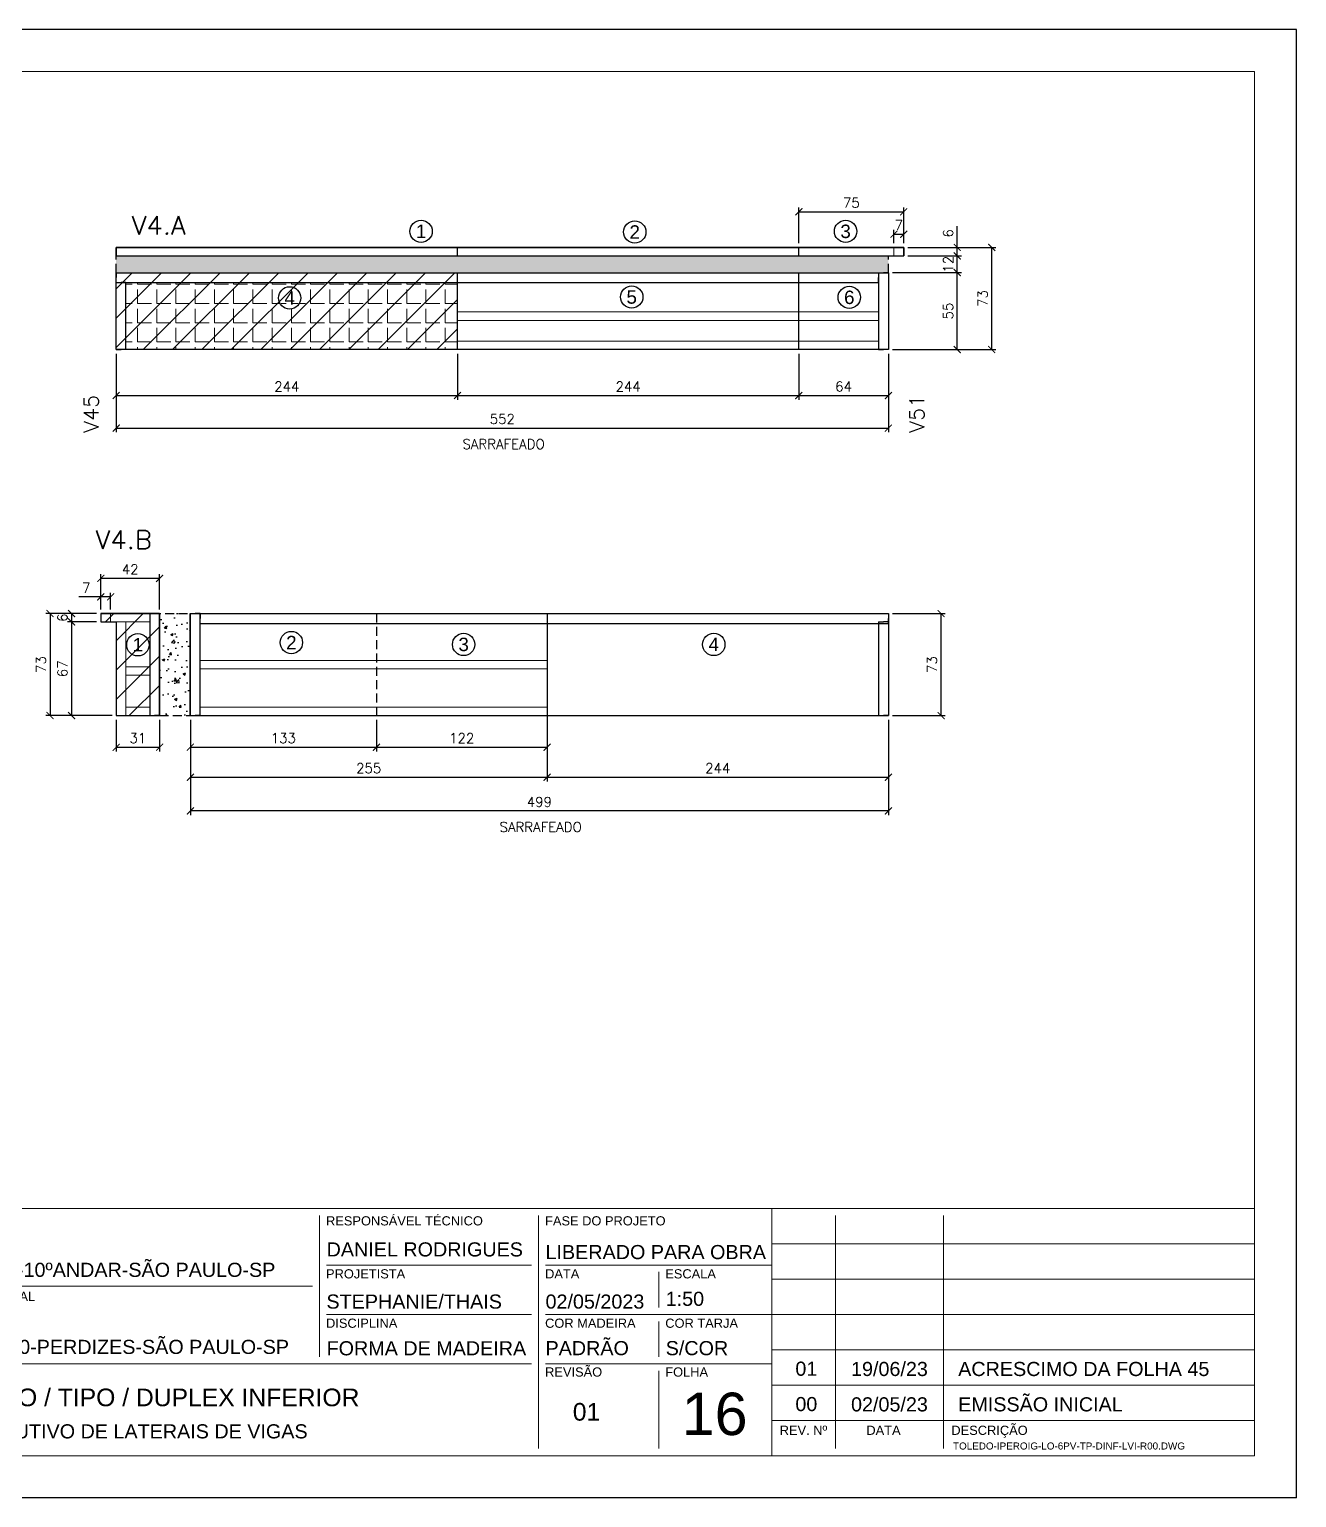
# Model space of a CAD drawing. Extents: x -23436 to 4767, y -4638 to 9755.
# Drawn here: x -20097 to -19191, y 4082 to 5132 of the extents above; entities that cross this region are included whole.
import ezdxf
from ezdxf.enums import TextEntityAlignment as Align

# ---------------------------------------------------------------- set-up
doc = ezdxf.new("R2010")
doc.units = 0
doc.header["$PDMODE"] = 2
doc.header["$PDSIZE"] = 10
doc.linetypes.add('HIDDEN', pattern=[9.525, 6.35, -3.175])
doc.layers.get('0').update_dxf_attribs({"lineweight": 13})
doc.layers.get('Defpoints').update_dxf_attribs({"lineweight": 13})
for name, color, linetype in [('Concreto', 250, 'HIDDEN'), ('Cota', 4, 'Continuous'), ('MB Logo', 255, 'Continuous'), ('Painéis', 200, 'Continuous'), ('Reaproveitamento', 251, 'Continuous'), ('Romaneio', 10, 'Continuous')]:
    doc.layers.add(name, color=color, linetype=linetype)
for name, color, linetype, lineweight in [('FOLHA MB', 7, 'Continuous', 13), ('N° Folha', 5, 'Continuous', 13), ('Sarr 2.2x7', 40, 'Continuous', 9), ('Texto Seção', 7, 'Continuous', 15)]:
    doc.layers.add(name, color=color, linetype=linetype, lineweight=lineweight)
doc.layers.add('Laje_Perimetro', color=7, linetype='Continuous', plot=False)
doc.styles.add('ARIAL', font='arial.ttf', dxfattribs={"oblique": 15, "height": 25})
doc.styles.add('MB_C01', font='arial.ttf', dxfattribs={"height": 1.3})
doc.styles.add('MB_C02', font='arial.ttf', dxfattribs={"height": 2})
doc.styles.add('MB_C03', font='arial.ttf', dxfattribs={"height": 2.5})
doc.styles.add('MB_C04', font='arial.ttf', dxfattribs={"height": 6})
doc.styles.add('REGUA-120', font='ROMANS.shx', dxfattribs={"height": 15})
doc.styles.add('ROMANS', font='romans.shx')
doc.dimstyles.new('Cota Paínel', dxfattribs={"dimtxt": 7, "dimasz": 5, "dimexe": 3, "dimexo": 3, "dimgap": 3, "dimtad": 1, "dimdec": 1, "dimzin": 12, "dimdsep": 46, "dimtxsty": 'ROMANS', "dimblk": 'ARCHTICK', "dimcen": 0, "dimclrd": 4, "dimclre": 4, "dimclrt": 1, "dimadec": 1, "dimazin": 3, "dimtfac": 1, "dimtdec": 1, "dimtmove": 0, "dimatfit": 3, "dimldrblk": 'OBLIQUE', "dimfxl": 1, "dimtolj": 1, "dimtzin": 12, "dimarcsym": 0})
pattern_1 = [(50, (-4755.02, 1150), (17.931505, -1.568803), [1.875, -20.625]), (355, (-4755.02, 1150), (-3.468783, 18.804803), [1.5, -16.5]), (100.45144, (-4753.526, 1149.87), (14.462721, 17.236), [1.593505, -17.528553]), (46.1842, (-4755.02, 1155), (26.681033, -4.137982), [2.8125, -30.9375]), (96.63564, (-4752.797, 1154.655), (23.36655, 24.352965), [2.39026, -26.292844]), (351.18416, (-4755.02, 1155), (23.36655, 24.352965), [2.25, -24.75]), (21, (-4752.52, 1153.75), (14.922676, -10.065472), [1.875, -20.625]), (326, (-4752.52, 1153.75), (6.082883, 18.128751), [1.5, -16.5]), (71.45144, (-4751.277, 1152.911), (21.00556, 8.063279), [1.593505, -17.528553]), (37.5, (-4755.0204, 1150), (0.3039964, 8.3223463), [0, -16.3, 0, -16.75, 0, -16.5625]), (7.5, (-4755.02, 1150), (6.5767384, 9.860293), [0, -9.55, 0, -15.925, 0, -6.3125]), (327.5, (-4760.5954, 1150), (13.345561, -0.5638718), [0, -6.25, 0, -19.5, 0, -25.875]), (317.5, (-4763.095, 1150), (14.579654, 2.5026246), [0, -8.125, 0, -12.95, 0, -18.375])]
pattern_2 = [(45, (0, 0), (-10.48783, 10.48783), [])]

# ---------------------------------------------------------------- blocks, each defined once
blk = doc.blocks.new('A$C169d8357')
at = {"layer": 'FOLHA MB', "color": 1}
for p, q in [((1109.8, 356.7), (70, 356.7)), ((786.6, 351.7), (786.6, 250.7)), ((943.1, 351.7), (943.1, 185)), ((1109.8, 356.7), (1109.8, 179.9)), ((1455, 356.7), (1109.8, 356.7)), ((1155.3, 185), (1155.3, 351.7)), ((1232.6, 351.7), (1232.6, 185)), ((1455, 331.5), (1109.8, 331.5)), ((938.1, 316.3), (791.6, 316.3)), ((1109.8, 316.3), (948.2, 316.3)), ((1029, 311.3), (1029, 286)), ((1455, 306.2), (1109.8, 306.2)), ((781.5, 301.2), (450.7, 301.2)), ((938.1, 281), (791.6, 281)), ((1109.8, 281), (948.2, 281)), ((1029, 275.9), (1029, 250.7)), ((1455, 281), (1109.8, 281)), ((1455, 255.7), (1109.8, 255.7)), ((938.1, 245.6), (450.7, 245.6)), ((1109.8, 245.6), (948.2, 245.6)), ((1029, 240.6), (1029, 185)), ((1455, 230.4), (1109.8, 230.4)), ((1455, 205.2), (1109.8, 205.2))]:
    blk.add_line(p, q, dxfattribs=at)
for points in [[(0, 1199.9), (0, 149.9), (1485, 149.9), (1485, 1199.9)], [(70, 1169.9), (70, 179.9), (1455, 179.9), (1455, 1169.9)]]:
    blk.add_lwpolyline(points, close=True, dxfattribs=at)
at = {"layer": 'FOLHA MB', "color": 6}
for s, height, style, p in [('RESPONSÁVEL TÉCNICO', 6.566, 'MB_C01', (791.2, 344.6)), ('FASE DO PROJETO', 6.566, 'MB_C01', (947.8, 344.6)), ('R. HUNGRIA,620-10ºANDAR-SÃO PAULO-SP', 10.102, 'MB_C02', (459.7, 307.8)), ('PROJETISTA', 6.57, 'MB_C01', (791.2, 306.7)), ('DATA', 6.57, 'MB_C01', (947.8, 306.7)), ('ESCALA', 6.57, 'MB_C01', (1033.7, 306.7)), ('EMPREENDIMENTO E LOCAL', 6.566, 'MB_C01', (454.3, 290.6)), ('DISCIPLINA', 6.57, 'MB_C01', (791.2, 271.4)), ('COR MADEIRA', 6.566, 'MB_C01', (947.8, 271.4)), ('COR TARJA', 6.57, 'MB_C01', (1033.7, 271.4)), ('RUA IPEROIG,180-PERDIZES-SÃO PAULO-SP', 10.102, 'MB_C02', (459.7, 252.7)), ('REVISÃO', 6.57, 'MB_C01', (947.8, 236.5)), ('FOLHA', 6.57, 'MB_C01', (1033.7, 236.5)), ('PROJETO EXECUTIVO DE LATERAIS DE VIGAS', 10.102, 'MB_C02', (459.7, 192.3))]:
    blk.add_text(s, height=height, dxfattribs=dict(at, style=style)).set_placement(p)
at = {"layer": 'FOLHA MB', "color": 5}
for s, height, style, p in [('DANIEL RODRIGUES', 10.102, 'MB_C02', (791.6, 322.4)), ('LIBERADO PARA OBRA', 10.102, 'MB_C02', (948.1, 320.5)), ('STEPHANIE/THAIS', 10.102, 'MB_C02', (791.5, 285.1)), ('02/05/2023', 10.1, 'MB_C02', (948.1, 285.1)), ('1:50', 10.1, 'MB_C02', (1034, 287.1)), ('PADRÃO', 10.1, 'MB_C02', (948.1, 251.8)), ('FORMA DE MADEIRA', 10.102, 'MB_C02', (791.6, 251.7)), ('S/COR', 10.1, 'MB_C02', (1034, 251.8)), ('01', 10.1, 'MB_C02', (1126.7, 237.1)), ('19/06/23', 10.1, 'MB_C02', (1166.5, 236.9)), ('ACRESCIMO DA FOLHA 45', 10.102, 'MB_C02', (1243.1, 236.9)), ('6º PAVIMENTO / TIPO / DUPLEX INFERIOR', 12.628, 'MB_C03', (459.7, 215.3)), ('00', 10.1, 'MB_C02', (1126.7, 211.8)), ('02/05/23', 10.1, 'MB_C02', (1166.5, 211.6)), ('EMISSÃO INICIAL', 10.102, 'MB_C02', (1243.1, 211.6)), ('01', 12.63, 'MB_C03', (967.6, 205))]:
    blk.add_text(s, height=height, dxfattribs=dict(at, style=style)).set_placement(p)
at = {"layer": 'FOLHA MB', "color": 6, "style": 'MB_C01'}
for s, p in [('REV. Nº', (1132.5, 198.1)), ('DATA', (1189.7, 198.1)), ('DESCRIÇÃO', (1265.5, 198.1))]:
    blk.add_text(s, height=6.57, dxfattribs=at).set_placement(p, align=Align.MIDDLE_CENTER)
at = {"layer": 'FOLHA MB', "insert": (1239.4, 189.4), "char_height": 5.051, "width": 210.818, "attachment_point": 1, "style": 'MB_C04'}
blk.add_mtext('TOLEDO-IPEROIG-LO-6PV-TP-DINF-LVI-R00.DWG', dxfattribs=at)
blk = doc.blocks.new('_ArchTick')
at = {"color": 0, "linetype": 'ByBlock', "const_width": 0.15}
blk.add_lwpolyline([(-0.5, -0.5), (0.5, 0.5)], dxfattribs=at)
blk = doc.blocks.new('*D330')
at = {"layer": 'Cota', "color": 4, "lineweight": -2, "transparency": 16777216}
for p, q in [((-19434, 4976.3), (-19434, 4991.6)), ((-19469.2, 4976.3), (-19431, 4976.3)), ((-19469.2, 4970.3), (-19431, 4970.3)), ((-19434, 4970.3), (-19434, 4976.3))]:
    blk.add_line(p, q, dxfattribs=at)
at = {"layer": 'Defpoints', "color": 0, "transparency": 16777216}
for p in [(-19472.2, 4976.3), (-19472.2, 4970.3), (-19434, 4976.3)]:
    blk.add_point(p, dxfattribs=at)
at = {"layer": 'Cota', "color": 4, "lineweight": -2, "transparency": 16777216, "xscale": 5, "yscale": 5, "zscale": 5}
for p, rotation in [((-19434, 4976.3), 90), ((-19434, 4970.3), 270)]:
    blk.add_blockref('_ArchTick', p, dxfattribs=dict(at, rotation=rotation))
at = {"layer": 'Cota', "color": 1, "transparency": 16777216, "insert": (-19440.5, 4986.4), "char_height": 7, "attachment_point": 5, "rotation": 90, "style": 'ROMANS'}
blk.add_mtext('\\A1;6', dxfattribs=at)
blk = doc.blocks.new('_OBLIQUE')
at = {"color": 0, "linetype": 'ByBlock', "lineweight": -2}
for p, q in [((0, 0), (-1, 0)), ((-0.5, -0.5), (0.5, 0.5))]:
    blk.add_line(p, q, dxfattribs=at)
blk = doc.blocks.new('*D331')
at = {"layer": 'Cota', "color": 4, "lineweight": -2, "transparency": 16777216}
for p, q in [((-19469.2, 4970.3), (-19431, 4970.3)), ((-19434, 4958.3), (-19434, 4970.3)), ((-19480.2, 4958.3), (-19431, 4958.3))]:
    blk.add_line(p, q, dxfattribs=at)
at = {"layer": 'Defpoints', "color": 0, "transparency": 16777216}
for p in [(-19472.2, 4970.3), (-19434, 4970.3), (-19483.2, 4958.3)]:
    blk.add_point(p, dxfattribs=at)
at = {"layer": 'Cota', "color": 4, "lineweight": -2, "transparency": 16777216, "xscale": 5, "yscale": 5, "zscale": 5}
for p, rotation in [((-19434, 4970.3), 90), ((-19434, 4958.3), 270)]:
    blk.add_blockref('_ArchTick', p, dxfattribs=dict(at, rotation=rotation))
at = {"layer": 'Cota', "color": 1, "transparency": 16777216, "insert": (-19440.5, 4964.3), "char_height": 7, "attachment_point": 5, "rotation": 90, "style": 'ROMANS'}
blk.add_mtext('\\A1;12', dxfattribs=at)
blk = doc.blocks.new('*D332')
at = {"layer": 'Cota', "color": 4, "lineweight": -2, "transparency": 16777216}
for p, q in [((-19480.2, 4958.3), (-19431, 4958.3)), ((-19434, 4903.3), (-19434, 4958.3)), ((-19480.2, 4903.3), (-19431, 4903.3))]:
    blk.add_line(p, q, dxfattribs=at)
at = {"layer": 'Defpoints', "color": 0, "transparency": 16777216}
for p in [(-19483.2, 4958.3), (-19434, 4958.3), (-19483.2, 4903.3)]:
    blk.add_point(p, dxfattribs=at)
at = {"layer": 'Cota', "color": 4, "lineweight": -2, "transparency": 16777216, "xscale": 5, "yscale": 5, "zscale": 5}
for p, rotation in [((-19434, 4958.3), 90), ((-19434, 4903.3), 270)]:
    blk.add_blockref('_ArchTick', p, dxfattribs=dict(at, rotation=rotation))
at = {"layer": 'Cota', "color": 1, "transparency": 16777216, "insert": (-19440.5, 4930.8), "char_height": 7, "attachment_point": 5, "rotation": 90, "style": 'ROMANS'}
blk.add_mtext('\\A1;55', dxfattribs=at)
blk = doc.blocks.new('*D333')
at = {"layer": 'Cota', "color": 4, "lineweight": -2, "transparency": 16777216}
for p, q in [((-19469.2, 4976.3), (-19406.3, 4976.3)), ((-19409.3, 4903.3), (-19409.3, 4976.3)), ((-19480.2, 4903.3), (-19406.3, 4903.3))]:
    blk.add_line(p, q, dxfattribs=at)
at = {"layer": 'Defpoints', "color": 0, "transparency": 16777216}
for p in [(-19472.2, 4976.3), (-19409.3, 4976.3), (-19483.2, 4903.3)]:
    blk.add_point(p, dxfattribs=at)
at = {"layer": 'Cota', "color": 4, "lineweight": -2, "transparency": 16777216, "xscale": 5, "yscale": 5, "zscale": 5}
for p, rotation in [((-19409.3, 4976.3), 90), ((-19409.3, 4903.3), 270)]:
    blk.add_blockref('_ArchTick', p, dxfattribs=dict(at, rotation=rotation))
at = {"layer": 'Cota', "color": 1, "transparency": 16777216, "insert": (-19415.8, 4939.8), "char_height": 7, "attachment_point": 5, "rotation": 90, "style": 'ROMANS'}
blk.add_mtext('\\A1;73', dxfattribs=at)
blk = doc.blocks.new('*D334')
at = {"layer": 'Cota', "color": 4, "lineweight": -2, "transparency": 16777216}
for p, q in [((-20035.2, 4900.3), (-20035.2, 4867.4)), ((-19791.2, 4900.3), (-19791.2, 4867.4)), ((-20035.2, 4870.4), (-19791.2, 4870.4))]:
    blk.add_line(p, q, dxfattribs=at)
at = {"layer": 'Defpoints', "color": 0, "transparency": 16777216}
for p in [(-20035.2, 4903.3), (-19791.2, 4903.3), (-19791.2, 4870.4)]:
    blk.add_point(p, dxfattribs=at)
at = {"layer": 'Cota', "color": 4, "lineweight": -2, "transparency": 16777216, "xscale": 5, "yscale": 5, "zscale": 5, "rotation": 180}
blk.add_blockref('_ArchTick', (-20035.2, 4870.4), dxfattribs=at)
at = {"layer": 'Cota', "color": 4, "lineweight": -2, "transparency": 16777216, "xscale": 5, "yscale": 5, "zscale": 5}
blk.add_blockref('_ArchTick', (-19791.2, 4870.4), dxfattribs=at)
at = {"layer": 'Cota', "color": 1, "transparency": 16777216, "insert": (-19913.2, 4876.9), "char_height": 7, "attachment_point": 5, "style": 'ROMANS'}
blk.add_mtext('\\A1;244', dxfattribs=at)
blk = doc.blocks.new('*D335')
at = {"layer": 'Cota', "color": 4, "lineweight": -2, "transparency": 16777216}
for p, q in [((-19791.2, 4900.3), (-19791.2, 4867.4)), ((-19547.2, 4900.3), (-19547.2, 4867.4)), ((-19791.2, 4870.4), (-19547.2, 4870.4))]:
    blk.add_line(p, q, dxfattribs=at)
at = {"layer": 'Defpoints', "color": 0, "transparency": 16777216}
for p in [(-19791.2, 4903.3), (-19547.2, 4903.3), (-19547.2, 4870.4)]:
    blk.add_point(p, dxfattribs=at)
at = {"layer": 'Cota', "color": 4, "lineweight": -2, "transparency": 16777216, "xscale": 5, "yscale": 5, "zscale": 5, "rotation": 180}
blk.add_blockref('_ArchTick', (-19791.2, 4870.4), dxfattribs=at)
at = {"layer": 'Cota', "color": 4, "lineweight": -2, "transparency": 16777216, "xscale": 5, "yscale": 5, "zscale": 5}
blk.add_blockref('_ArchTick', (-19547.2, 4870.4), dxfattribs=at)
at = {"layer": 'Cota', "color": 1, "transparency": 16777216, "insert": (-19669.2, 4876.9), "char_height": 7, "attachment_point": 5, "style": 'ROMANS'}
blk.add_mtext('\\A1;244', dxfattribs=at)
blk = doc.blocks.new('*D336')
at = {"layer": 'Cota', "color": 4, "lineweight": -2, "transparency": 16777216}
for p, q in [((-19547.2, 4900.3), (-19547.2, 4867.4)), ((-19483.2, 4900.3), (-19483.2, 4867.4)), ((-19547.2, 4870.4), (-19483.2, 4870.4))]:
    blk.add_line(p, q, dxfattribs=at)
at = {"layer": 'Defpoints', "color": 0, "transparency": 16777216}
for p in [(-19547.2, 4903.3), (-19483.2, 4903.3), (-19483.2, 4870.4)]:
    blk.add_point(p, dxfattribs=at)
at = {"layer": 'Cota', "color": 4, "lineweight": -2, "transparency": 16777216, "xscale": 5, "yscale": 5, "zscale": 5, "rotation": 180}
blk.add_blockref('_ArchTick', (-19547.2, 4870.4), dxfattribs=at)
at = {"layer": 'Cota', "color": 4, "lineweight": -2, "transparency": 16777216, "xscale": 5, "yscale": 5, "zscale": 5}
blk.add_blockref('_ArchTick', (-19483.2, 4870.4), dxfattribs=at)
at = {"layer": 'Cota', "color": 1, "transparency": 16777216, "insert": (-19515.2, 4876.9), "char_height": 7, "attachment_point": 5, "style": 'ROMANS'}
blk.add_mtext('\\A1;64', dxfattribs=at)
blk = doc.blocks.new('*D337')
at = {"layer": 'Cota', "color": 4, "lineweight": -2, "transparency": 16777216}
for p, q in [((-20035.2, 4900.3), (-20035.2, 4844.1)), ((-19483.2, 4900.3), (-19483.2, 4844.1)), ((-20035.2, 4847.1), (-19483.2, 4847.1))]:
    blk.add_line(p, q, dxfattribs=at)
at = {"layer": 'Defpoints', "color": 0, "transparency": 16777216}
for p in [(-20035.2, 4903.3), (-19483.2, 4903.3), (-19483.2, 4847.1)]:
    blk.add_point(p, dxfattribs=at)
at = {"layer": 'Cota', "color": 4, "lineweight": -2, "transparency": 16777216, "xscale": 5, "yscale": 5, "zscale": 5, "rotation": 180}
blk.add_blockref('_ArchTick', (-20035.2, 4847.1), dxfattribs=at)
at = {"layer": 'Cota', "color": 4, "lineweight": -2, "transparency": 16777216, "xscale": 5, "yscale": 5, "zscale": 5}
blk.add_blockref('_ArchTick', (-19483.2, 4847.1), dxfattribs=at)
at = {"layer": 'Cota', "color": 1, "transparency": 16777216, "insert": (-19759.2, 4853.6), "char_height": 7, "attachment_point": 5, "style": 'ROMANS'}
blk.add_mtext('\\A1;552', dxfattribs=at)
blk = doc.blocks.new('*D338')
at = {"layer": 'Cota', "color": 4, "lineweight": -2, "transparency": 16777216}
for p, q in [((-19982.2, 4638.5), (-19982.2, 4615.9)), ((-19849.2, 4638.5), (-19849.2, 4615.9)), ((-19982.2, 4618.9), (-19849.2, 4618.9))]:
    blk.add_line(p, q, dxfattribs=at)
at = {"layer": 'Defpoints', "color": 0, "transparency": 16777216}
for p in [(-19982.2, 4641.5), (-19849.2, 4641.5), (-19849.2, 4618.9)]:
    blk.add_point(p, dxfattribs=at)
at = {"layer": 'Cota', "color": 4, "lineweight": -2, "transparency": 16777216, "xscale": 5, "yscale": 5, "zscale": 5, "rotation": 180}
blk.add_blockref('_ArchTick', (-19982.2, 4618.9), dxfattribs=at)
at = {"layer": 'Cota', "color": 4, "lineweight": -2, "transparency": 16777216, "xscale": 5, "yscale": 5, "zscale": 5}
blk.add_blockref('_ArchTick', (-19849.2, 4618.9), dxfattribs=at)
at = {"layer": 'Cota', "color": 1, "transparency": 16777216, "insert": (-19915.7, 4625.4), "char_height": 7, "attachment_point": 5, "style": 'ROMANS'}
blk.add_mtext('\\A1;133', dxfattribs=at)
blk = doc.blocks.new('*D339')
at = {"layer": 'Cota', "color": 4, "lineweight": -2, "transparency": 16777216}
for p, q in [((-19727.2, 4638.5), (-19727.2, 4594.4)), ((-19483.2, 4638.5), (-19483.2, 4594.4)), ((-19727.2, 4597.4), (-19483.2, 4597.4))]:
    blk.add_line(p, q, dxfattribs=at)
at = {"layer": 'Defpoints', "color": 0, "transparency": 16777216}
for p in [(-19727.2, 4641.5), (-19483.2, 4641.5), (-19483.2, 4597.4)]:
    blk.add_point(p, dxfattribs=at)
at = {"layer": 'Cota', "color": 4, "lineweight": -2, "transparency": 16777216, "xscale": 5, "yscale": 5, "zscale": 5, "rotation": 180}
blk.add_blockref('_ArchTick', (-19727.2, 4597.4), dxfattribs=at)
at = {"layer": 'Cota', "color": 4, "lineweight": -2, "transparency": 16777216, "xscale": 5, "yscale": 5, "zscale": 5}
blk.add_blockref('_ArchTick', (-19483.2, 4597.4), dxfattribs=at)
at = {"layer": 'Cota', "color": 1, "transparency": 16777216, "insert": (-19605.2, 4603.9), "char_height": 7, "attachment_point": 5, "style": 'ROMANS'}
blk.add_mtext('\\A1;244', dxfattribs=at)
blk = doc.blocks.new('*D340')
at = {"layer": 'Cota', "color": 4, "lineweight": -2, "transparency": 16777216}
for p, q in [((-20035.2, 4638.5), (-20035.2, 4615.9)), ((-20004.2, 4638.5), (-20004.2, 4615.9)), ((-20035.2, 4618.9), (-20004.2, 4618.9))]:
    blk.add_line(p, q, dxfattribs=at)
at = {"layer": 'Defpoints', "color": 0, "transparency": 16777216}
for p in [(-20035.2, 4641.5), (-20004.2, 4641.5), (-20004.2, 4618.9)]:
    blk.add_point(p, dxfattribs=at)
at = {"layer": 'Cota', "color": 4, "lineweight": -2, "transparency": 16777216, "xscale": 5, "yscale": 5, "zscale": 5, "rotation": 180}
blk.add_blockref('_ArchTick', (-20035.2, 4618.9), dxfattribs=at)
at = {"layer": 'Cota', "color": 4, "lineweight": -2, "transparency": 16777216, "xscale": 5, "yscale": 5, "zscale": 5}
blk.add_blockref('_ArchTick', (-20004.2, 4618.9), dxfattribs=at)
at = {"layer": 'Cota', "color": 1, "transparency": 16777216, "insert": (-20019.7, 4625.4), "char_height": 7, "attachment_point": 5, "style": 'ROMANS'}
blk.add_mtext('\\A1;31', dxfattribs=at)
blk = doc.blocks.new('*D341')
at = {"layer": 'Cota', "color": 4, "lineweight": -2, "transparency": 16777216}
for p, q in [((-19480.2, 4714.5), (-19442.5, 4714.5)), ((-19445.5, 4641.5), (-19445.5, 4714.5)), ((-19480.2, 4641.5), (-19442.5, 4641.5))]:
    blk.add_line(p, q, dxfattribs=at)
at = {"layer": 'Defpoints', "color": 0, "transparency": 16777216}
for p in [(-19483.2, 4714.5), (-19445.5, 4714.5), (-19483.2, 4641.5)]:
    blk.add_point(p, dxfattribs=at)
at = {"layer": 'Cota', "color": 4, "lineweight": -2, "transparency": 16777216, "xscale": 5, "yscale": 5, "zscale": 5}
for p, rotation in [((-19445.5, 4714.5), 90), ((-19445.5, 4641.5), 270)]:
    blk.add_blockref('_ArchTick', p, dxfattribs=dict(at, rotation=rotation))
at = {"layer": 'Cota', "color": 1, "transparency": 16777216, "insert": (-19452, 4678), "char_height": 7, "attachment_point": 5, "rotation": 90, "style": 'ROMANS'}
blk.add_mtext('\\A1;73', dxfattribs=at)
blk = doc.blocks.new('*D342')
at = {"layer": 'Cota', "color": 4, "lineweight": -2, "transparency": 16777216}
for p, q in [((-20049.2, 4714.5), (-20085.5, 4714.5)), ((-20082.5, 4714.5), (-20082.5, 4641.5)), ((-20038.2, 4641.5), (-20085.5, 4641.5))]:
    blk.add_line(p, q, dxfattribs=at)
at = {"layer": 'Defpoints', "color": 0, "transparency": 16777216}
for p in [(-20046.2, 4714.5), (-20082.5, 4641.5), (-20035.2, 4641.5)]:
    blk.add_point(p, dxfattribs=at)
at = {"layer": 'Cota', "color": 4, "lineweight": -2, "transparency": 16777216, "xscale": 5, "yscale": 5, "zscale": 5}
for p, rotation in [((-20082.5, 4714.5), 90), ((-20082.5, 4641.5), 270)]:
    blk.add_blockref('_ArchTick', p, dxfattribs=dict(at, rotation=rotation))
at = {"layer": 'Cota', "color": 1, "transparency": 16777216, "insert": (-20089, 4678), "char_height": 7, "attachment_point": 5, "rotation": 90, "style": 'ROMANS'}
blk.add_mtext('\\A1;73', dxfattribs=at)
blk = doc.blocks.new('*D343')
at = {"layer": 'Cota', "color": 4, "lineweight": -2, "transparency": 16777216}
for p, q in [((-19849.2, 4638.5), (-19849.2, 4615.9)), ((-19727.2, 4638.5), (-19727.2, 4615.9)), ((-19849.2, 4618.9), (-19727.2, 4618.9))]:
    blk.add_line(p, q, dxfattribs=at)
at = {"layer": 'Defpoints', "color": 0, "transparency": 16777216}
for p in [(-19849.2, 4641.5), (-19727.2, 4641.5), (-19727.2, 4618.9)]:
    blk.add_point(p, dxfattribs=at)
at = {"layer": 'Cota', "color": 4, "lineweight": -2, "transparency": 16777216, "xscale": 5, "yscale": 5, "zscale": 5, "rotation": 180}
blk.add_blockref('_ArchTick', (-19849.2, 4618.9), dxfattribs=at)
at = {"layer": 'Cota', "color": 4, "lineweight": -2, "transparency": 16777216, "xscale": 5, "yscale": 5, "zscale": 5}
blk.add_blockref('_ArchTick', (-19727.2, 4618.9), dxfattribs=at)
at = {"layer": 'Cota', "color": 1, "transparency": 16777216, "insert": (-19788.2, 4625.4), "char_height": 7, "attachment_point": 5, "style": 'ROMANS'}
blk.add_mtext('\\A1;122', dxfattribs=at)
blk = doc.blocks.new('*D322')
at = {"layer": 'Cota', "color": 4, "lineweight": -2, "transparency": 16777216}
for p, q in [((-19982.2, 4638.5), (-19982.2, 4570.3)), ((-19483.2, 4638.5), (-19483.2, 4570.3)), ((-19483.2, 4573.3), (-19982.2, 4573.3))]:
    blk.add_line(p, q, dxfattribs=at)
at = {"layer": 'Defpoints', "color": 0, "transparency": 16777216}
for p in [(-19982.2, 4641.5), (-19483.2, 4641.5), (-19982.2, 4573.3)]:
    blk.add_point(p, dxfattribs=at)
at = {"layer": 'Cota', "color": 4, "lineweight": -2, "transparency": 16777216, "xscale": 5, "yscale": 5, "zscale": 5, "rotation": 180}
blk.add_blockref('_ArchTick', (-19982.2, 4573.3), dxfattribs=at)
at = {"layer": 'Cota', "color": 4, "lineweight": -2, "transparency": 16777216, "xscale": 5, "yscale": 5, "zscale": 5}
blk.add_blockref('_ArchTick', (-19483.2, 4573.3), dxfattribs=at)
at = {"layer": 'Cota', "color": 1, "transparency": 16777216, "insert": (-19732.7, 4579.8), "char_height": 7, "attachment_point": 5, "style": 'ROMANS'}
blk.add_mtext('\\A1;499', dxfattribs=at)
blk = doc.blocks.new('*D344')
at = {"layer": 'Cota', "color": 4, "lineweight": -2, "transparency": 16777216}
for p, q in [((-20046.2, 4717.5), (-20046.2, 4742.6)), ((-20004.2, 4739.6), (-20046.2, 4739.6)), ((-20004.2, 4717.5), (-20004.2, 4742.6))]:
    blk.add_line(p, q, dxfattribs=at)
at = {"layer": 'Defpoints', "color": 0, "transparency": 16777216}
for p in [(-20046.2, 4739.6), (-20046.2, 4714.5), (-20004.2, 4714.5)]:
    blk.add_point(p, dxfattribs=at)
at = {"layer": 'Cota', "color": 4, "lineweight": -2, "transparency": 16777216, "xscale": 5, "yscale": 5, "zscale": 5, "rotation": 180}
blk.add_blockref('_ArchTick', (-20046.2, 4739.6), dxfattribs=at)
at = {"layer": 'Cota', "color": 4, "lineweight": -2, "transparency": 16777216, "xscale": 5, "yscale": 5, "zscale": 5}
blk.add_blockref('_ArchTick', (-20004.2, 4739.6), dxfattribs=at)
at = {"layer": 'Cota', "color": 1, "transparency": 16777216, "insert": (-20025.2, 4746.1), "char_height": 7, "attachment_point": 5, "style": 'ROMANS'}
blk.add_mtext('\\A1;42', dxfattribs=at)
blk = doc.blocks.new('*D345')
at = {"layer": 'Cota', "color": 4, "lineweight": -2, "transparency": 16777216}
for p, q in [((-20046.2, 4726.4), (-20061.9, 4726.4)), ((-20046.2, 4717.5), (-20046.2, 4729.4)), ((-20039.2, 4726.4), (-20046.2, 4726.4)), ((-20039.2, 4717.5), (-20039.2, 4729.4))]:
    blk.add_line(p, q, dxfattribs=at)
at = {"layer": 'Defpoints', "color": 0, "transparency": 16777216}
for p in [(-20046.2, 4726.4), (-20046.2, 4714.5), (-20039.2, 4714.5)]:
    blk.add_point(p, dxfattribs=at)
at = {"layer": 'Cota', "color": 4, "lineweight": -2, "transparency": 16777216, "xscale": 5, "yscale": 5, "zscale": 5, "rotation": 180}
blk.add_blockref('_ArchTick', (-20046.2, 4726.4), dxfattribs=at)
at = {"layer": 'Cota', "color": 4, "lineweight": -2, "transparency": 16777216, "xscale": 5, "yscale": 5, "zscale": 5}
blk.add_blockref('_ArchTick', (-20039.2, 4726.4), dxfattribs=at)
at = {"layer": 'Cota', "color": 1, "transparency": 16777216, "insert": (-20056.6, 4732.9), "char_height": 7, "attachment_point": 5, "style": 'ROMANS'}
blk.add_mtext('\\A1;7', dxfattribs=at)
blk = doc.blocks.new('*D346')
at = {"layer": 'Cota', "color": 4, "lineweight": -2, "transparency": 16777216}
for p, q in [((-20049.2, 4714.5), (-20070.1, 4714.5)), ((-20049.2, 4708.5), (-20070.1, 4708.5)), ((-20067.1, 4714.5), (-20067.1, 4708.5))]:
    blk.add_line(p, q, dxfattribs=at)
at = {"layer": 'Defpoints', "color": 0, "transparency": 16777216}
for p in [(-20067.1, 4708.5), (-20046.2, 4714.5), (-20046.2, 4708.5)]:
    blk.add_point(p, dxfattribs=at)
at = {"layer": 'Cota', "color": 4, "lineweight": -2, "transparency": 16777216, "xscale": 5, "yscale": 5, "zscale": 5}
for p, rotation in [((-20067.1, 4714.5), 90), ((-20067.1, 4708.5), 270)]:
    blk.add_blockref('_ArchTick', p, dxfattribs=dict(at, rotation=rotation))
at = {"layer": 'Cota', "color": 1, "transparency": 16777216, "insert": (-20073.6, 4711.5), "char_height": 7, "attachment_point": 5, "rotation": 90, "style": 'ROMANS'}
blk.add_mtext('\\A1;6', dxfattribs=at)
blk = doc.blocks.new('*D349')
at = {"layer": 'Cota', "color": 4, "lineweight": -2, "transparency": 16777216}
for p, q in [((-20049.2, 4708.5), (-20070.1, 4708.5)), ((-20067.1, 4708.5), (-20067.1, 4641.5)), ((-20049.2, 4641.5), (-20070.1, 4641.5))]:
    blk.add_line(p, q, dxfattribs=at)
at = {"layer": 'Defpoints', "color": 0, "transparency": 16777216}
for p in [(-20046.2, 4708.5), (-20067.1, 4641.5), (-20046.2, 4641.5)]:
    blk.add_point(p, dxfattribs=at)
at = {"layer": 'Cota', "color": 4, "lineweight": -2, "transparency": 16777216, "xscale": 5, "yscale": 5, "zscale": 5}
for p, rotation in [((-20067.1, 4708.5), 90), ((-20067.1, 4641.5), 270)]:
    blk.add_blockref('_ArchTick', p, dxfattribs=dict(at, rotation=rotation))
at = {"layer": 'Cota', "color": 1, "transparency": 16777216, "insert": (-20073.6, 4675), "char_height": 7, "attachment_point": 5, "rotation": 90, "style": 'ROMANS'}
blk.add_mtext('\\A1;67', dxfattribs=at)
blk = doc.blocks.new('*D350')
at = {"layer": 'Cota', "color": 4, "lineweight": -2, "transparency": 16777216}
for p, q in [((-19547.2, 4979.3), (-19547.2, 5004.8)), ((-19547.2, 5001.8), (-19472.2, 5001.8)), ((-19472.2, 4979.3), (-19472.2, 5004.8))]:
    blk.add_line(p, q, dxfattribs=at)
at = {"layer": 'Defpoints', "color": 0, "transparency": 16777216}
for p in [(-19472.2, 5001.8), (-19547.2, 4976.3), (-19472.2, 4976.3)]:
    blk.add_point(p, dxfattribs=at)
at = {"layer": 'Cota', "color": 4, "lineweight": -2, "transparency": 16777216, "xscale": 5, "yscale": 5, "zscale": 5, "rotation": 180}
blk.add_blockref('_ArchTick', (-19547.2, 5001.8), dxfattribs=at)
at = {"layer": 'Cota', "color": 4, "lineweight": -2, "transparency": 16777216, "xscale": 5, "yscale": 5, "zscale": 5}
blk.add_blockref('_ArchTick', (-19472.2, 5001.8), dxfattribs=at)
at = {"layer": 'Cota', "color": 1, "transparency": 16777216, "insert": (-19509.7, 5008.3), "char_height": 7, "attachment_point": 5, "style": 'ROMANS'}
blk.add_mtext('\\A1;75', dxfattribs=at)
blk = doc.blocks.new('*D351')
at = {"layer": 'Cota', "color": 4, "lineweight": -2, "transparency": 16777216}
for p, q in [((-19479.2, 4979.3), (-19479.2, 4988.8)), ((-19472.2, 4979.3), (-19472.2, 4988.8)), ((-19479.2, 4985.8), (-19472.2, 4985.8))]:
    blk.add_line(p, q, dxfattribs=at)
at = {"layer": 'Defpoints', "color": 0, "transparency": 16777216}
for p in [(-19472.2, 4985.8), (-19479.2, 4976.3), (-19472.2, 4976.3)]:
    blk.add_point(p, dxfattribs=at)
at = {"layer": 'Cota', "color": 4, "lineweight": -2, "transparency": 16777216, "xscale": 5, "yscale": 5, "zscale": 5, "rotation": 180}
blk.add_blockref('_ArchTick', (-19479.2, 4985.8), dxfattribs=at)
at = {"layer": 'Cota', "color": 4, "lineweight": -2, "transparency": 16777216, "xscale": 5, "yscale": 5, "zscale": 5}
blk.add_blockref('_ArchTick', (-19472.2, 4985.8), dxfattribs=at)
at = {"layer": 'Cota', "color": 1, "transparency": 16777216, "insert": (-19475.7, 4992.3), "char_height": 7, "attachment_point": 5, "style": 'ROMANS'}
blk.add_mtext('\\A1;7', dxfattribs=at)
blk = doc.blocks.new('*D352')
at = {"layer": 'Cota', "color": 4, "lineweight": -2, "transparency": 16777216}
for p, q in [((-19727.2, 4641.5), (-19727.2, 4594.4)), ((-19982.2, 4638.5), (-19982.2, 4594.4)), ((-19982.2, 4597.4), (-19727.2, 4597.4))]:
    blk.add_line(p, q, dxfattribs=at)
at = {"layer": 'Defpoints', "color": 0, "transparency": 16777216}
for p in [(-19982.2, 4641.5), (-19727.2, 4644.5), (-19727.2, 4597.4)]:
    blk.add_point(p, dxfattribs=at)
at = {"layer": 'Cota', "color": 4, "lineweight": -2, "transparency": 16777216, "xscale": 5, "yscale": 5, "zscale": 5, "rotation": 180}
blk.add_blockref('_ArchTick', (-19982.2, 4597.4), dxfattribs=at)
at = {"layer": 'Cota', "color": 4, "lineweight": -2, "transparency": 16777216, "xscale": 5, "yscale": 5, "zscale": 5}
blk.add_blockref('_ArchTick', (-19727.2, 4597.4), dxfattribs=at)
at = {"layer": 'Cota', "color": 1, "transparency": 16777216, "insert": (-19854.7, 4603.9), "char_height": 7, "attachment_point": 5, "style": 'ROMANS'}
blk.add_mtext('\\A1;255', dxfattribs=at)

msp = doc.modelspace()

# ---------------------------------------------------------------- hatches: boundary and pattern name
at = {"true_color": 0x636466}
h = msp.add_hatch(dxfattribs=at)
h.set_pattern_fill('ANGLE', color=251, scale=50)
h.set_pattern_definition([(0, (0, 0), (0, 13.75), [10, -3.75]), (90, (0, 0), (-13.75, 8e-16), [10, -3.75])])
h.paths.add_polyline_path([(-19791.23, 4951.26), (-20028.23, 4951.26), (-20028.23, 4903.26), (-19791.23, 4903.26), (-19791.23, 4909.26)])
edge = h.paths.add_edge_path(flags=16)
edge.add_arc((-19911.2, 4940.2), 8, 0, 360)
h.paths.add_polyline_path([(-19917.32, 4933), (-19905.07, 4933), (-19905.07, 4947.4), (-19917.32, 4947.4)], flags=16)
h.paths.add_polyline_path([(-20025.77, 4906.25), (-20010.94, 4906.25)], flags=16)
at = {"layer": 'Concreto'}
h = msp.add_hatch(dxfattribs=at)
h.set_pattern_fill('AR-CONC', color=256, scale=2.5)
h.set_pattern_definition(pattern_1)
h.paths.add_polyline_path([(-19483.23, 4970.26), (-20035.23, 4970.26), (-20035.23, 4958.26), (-19804.23, 4958.26), (-19483.23, 4958.26)])
h = msp.add_hatch(dxfattribs=at)
h.set_pattern_fill('AR-CONC', color=256, scale=2.5)
h.set_pattern_definition(pattern_1)
h.paths.add_polyline_path([(-19982.23, 4715.49), (-20004.23, 4715.49), (-20004.23, 4641.49), (-19982.23, 4641.49)])
at = {"layer": 'Reaproveitamento'}
h = msp.add_hatch(dxfattribs=at)
h.set_pattern_fill('ANSI31', color=256, scale=118.656251, style=0)
h.set_pattern_definition(pattern_2)
h.paths.add_polyline_path([(-20035.23, 4903.26), (-19791.23, 4903.26), (-19791.23, 4958.26), (-20035.23, 4958.26)])
h = msp.add_hatch(dxfattribs=at)
h.set_pattern_fill('ANSI31', color=256, scale=118.656251, style=0)
h.set_pattern_definition(pattern_2)
h.paths.add_polyline_path([(-20004.23, 4641.49), (-20004.23, 4714.49), (-20046.23, 4714.49), (-20046.23, 4708.49), (-20035.23, 4708.49), (-20035.23, 4641.49)])

# ---------------------------------------------------------------- linework, layer by layer
at = {"layer": 'Concreto'}
for p, q in [((-20035.23, 4958.26), (-20035.23, 4970.26)), ((-19483.23, 4958.26), (-19483.23, 4970.26)), ((-20019.23, 4714.49), (-19982.23, 4714.49)), ((-20004.23, 4641.49), (-19982.23, 4641.49))]:
    msp.add_line(p, q, dxfattribs=at)
at = {"layer": 'Cota', "color": 50}
for p, q in [((-20035.23, 4958.26), (-20035.23, 4954.76)), ((-20035.23, 4958.26), (-19490.23, 4958.26)), ((-19490.23, 4958.26), (-19490.23, 4954.76)), ((-19490.23, 4958.26), (-19486.73, 4958.26)), ((-19490.23, 4958.26), (-19490.23, 4903.26)), ((-19483.23, 4958.26), (-19486.73, 4958.26)), ((-19483.23, 4958.26), (-19483.23, 4903.26)), ((-20035.23, 4951.26), (-20035.23, 4954.76)), ((-20035.23, 4951.26), (-19490.23, 4951.26)), ((-20035.23, 4903.26), (-20035.23, 4951.26)), ((-20035.23, 4951.26), (-20031.73, 4951.26)), ((-20028.23, 4951.26), (-20031.73, 4951.26)), ((-20028.23, 4903.26), (-20028.23, 4951.26)), ((-19490.23, 4951.26), (-19490.23, 4954.76)), ((-20035.23, 4903.26), (-20031.73, 4903.26)), ((-20028.23, 4903.26), (-20031.73, 4903.26)), ((-19490.23, 4903.26), (-19486.73, 4903.26)), ((-19483.23, 4903.26), (-19486.73, 4903.26)), ((-20011.23, 4714.49), (-20007.73, 4714.49)), ((-20011.23, 4714.49), (-20011.23, 4641.49)), ((-20004.23, 4714.49), (-20007.73, 4714.49)), ((-20004.23, 4714.49), (-20004.23, 4641.49)), ((-19982.23, 4641.49), (-19982.23, 4714.49)), ((-19982.23, 4714.49), (-19978.73, 4714.49)), ((-19975.23, 4714.49), (-19978.73, 4714.49)), ((-19975.23, 4714.49), (-19975.23, 4710.99)), ((-19975.23, 4714.49), (-19483.23, 4714.49)), ((-19975.23, 4641.49), (-19975.23, 4714.49)), ((-19975.23, 4707.49), (-19975.23, 4710.99)), ((-19975.23, 4707.49), (-19483.23, 4707.49)), ((-19490.23, 4708.49), (-19486.73, 4708.49)), ((-19490.23, 4708.49), (-19490.23, 4641.49)), ((-19483.23, 4708.49), (-19486.73, 4708.49)), ((-19483.23, 4714.49), (-19483.23, 4710.99)), ((-19483.23, 4707.49), (-19483.23, 4710.99)), ((-19483.23, 4708.49), (-19483.23, 4641.49)), ((-20011.23, 4641.49), (-20007.73, 4641.49)), ((-20004.23, 4641.49), (-20007.73, 4641.49)), ((-19982.23, 4641.49), (-19978.73, 4641.49)), ((-19975.23, 4641.49), (-19978.73, 4641.49)), ((-19490.23, 4641.49), (-19486.73, 4641.49)), ((-19483.23, 4641.49), (-19486.73, 4641.49))]:
    msp.add_line(p, q, dxfattribs=at)
at = {"layer": 'Laje_Perimetro'}
msp.add_lwpolyline([(-19191.38, 5132.26), (-20676.4, 5132.26), (-20676.4, 4082.26), (-19191.38, 4082.26)], close=True, dxfattribs=at)
at = {"layer": 'Painéis'}
for p, q in [((-20035.23, 4976.26), (-19472.23, 4976.26)), ((-20035.23, 4970.26), (-20035.23, 4976.26)), ((-20035.23, 4970.26), (-19472.23, 4970.26)), ((-19791.23, 4970.26), (-19791.23, 4976.26)), ((-19547.23, 4970.26), (-19547.23, 4976.26)), ((-19472.23, 4976.26), (-19472.23, 4970.26)), ((-20035.23, 4958.26), (-19483.23, 4958.26)), ((-20035.23, 4903.26), (-20035.23, 4958.26)), ((-19791.23, 4903.26), (-19791.23, 4958.26)), ((-19547.23, 4903.26), (-19547.23, 4958.26)), ((-19483.23, 4958.26), (-19483.23, 4903.26)), ((-19483.23, 4903.26), (-20035.23, 4903.26)), ((-20046.23, 4714.49), (-20004.23, 4714.49)), ((-20046.23, 4714.49), (-20046.23, 4708.49)), ((-20046.23, 4708.49), (-20035.23, 4708.49)), ((-20035.23, 4708.49), (-20035.23, 4641.49)), ((-20004.23, 4714.49), (-20004.23, 4641.49)), ((-19982.23, 4714.49), (-19982.23, 4641.49)), ((-19982.23, 4714.49), (-19483.23, 4714.49)), ((-19727.23, 4714.49), (-19727.23, 4641.49)), ((-19483.23, 4714.49), (-19483.23, 4641.49)), ((-20035.23, 4641.49), (-20004.23, 4641.49)), ((-19982.23, 4641.49), (-19483.23, 4641.49))]:
    msp.add_line(p, q, dxfattribs=at)
at = {"layer": 'Painéis', "linetype": 'HIDDEN'}
msp.add_line((-19849.23, 4714.49), (-19849.23, 4641.49), dxfattribs=at)
at = {"layer": 'Painéis'}
for points in [[(-20035.23, 4970.26), (-19472.23, 4970.26), (-19472.23, 4976.26), (-20035.23, 4976.26)], [(-20004.23, 4641.49), (-20004.23, 4714.49), (-20046.23, 4714.49), (-20046.23, 4708.49), (-20035.23, 4708.49), (-20035.23, 4641.49)]]:
    msp.add_lwpolyline(points, close=True, dxfattribs=at)
at = {"layer": 'Romaneio'}
for centre in [(-19817.28, 4987.82), (-19664.52, 4987.35), (-19513.79, 4987.82), (-19911.2, 4940.2), (-19666.69, 4940.87), (-19511.15, 4940.63), (-20019.69, 4692.18), (-19909.98, 4693.73), (-19786.83, 4692.42), (-19608.02, 4692.42)]:
    msp.add_circle(centre, 8, dxfattribs=at)
at = {"layer": 'Sarr 2.2x7', "color": 50}
for p, q in [((-20035.23, 4976.26), (-20035.23, 4973.26)), ((-20035.23, 4976.26), (-19472.23, 4976.26)), ((-20035.23, 4970.26), (-20035.23, 4973.26)), ((-20035.23, 4970.26), (-19472.23, 4970.26)), ((-19472.23, 4976.26), (-19472.23, 4973.26)), ((-19472.23, 4970.26), (-19472.23, 4973.26)), ((-19490.23, 4930.15), (-19791.23, 4930.15)), ((-19791.23, 4930.15), (-19791.23, 4927.15)), ((-19791.23, 4924.15), (-19791.23, 4927.15)), ((-19490.23, 4930.15), (-19490.23, 4927.15)), ((-19490.23, 4924.15), (-19490.23, 4927.15)), ((-19490.23, 4924.15), (-19791.23, 4924.15)), ((-19490.23, 4909.26), (-19791.23, 4909.26)), ((-19791.23, 4909.26), (-19791.23, 4906.26)), ((-19791.23, 4903.26), (-19791.23, 4906.26)), ((-19490.23, 4909.26), (-19490.23, 4906.26)), ((-19490.23, 4903.26), (-19490.23, 4906.26)), ((-19490.23, 4903.26), (-19791.23, 4903.26)), ((-20046.23, 4714.49), (-20046.23, 4711.49)), ((-20046.23, 4714.49), (-20011.23, 4714.49)), ((-20046.23, 4708.49), (-20046.23, 4711.49)), ((-20046.23, 4708.49), (-20011.23, 4708.49)), ((-20035.23, 4641.49), (-20035.23, 4708.49)), ((-20035.23, 4708.49), (-20031.73, 4708.49)), ((-20028.23, 4708.49), (-20031.73, 4708.49)), ((-20028.23, 4641.49), (-20028.23, 4708.49)), ((-20011.23, 4714.49), (-20011.23, 4711.49)), ((-20011.23, 4708.49), (-20011.23, 4711.49)), ((-20011.23, 4676.45), (-20028.23, 4676.45)), ((-20028.23, 4676.45), (-20028.23, 4673.45)), ((-20028.23, 4670.45), (-20028.23, 4673.45)), ((-20011.23, 4676.45), (-20011.23, 4673.45)), ((-20011.23, 4670.45), (-20011.23, 4673.45)), ((-19727.23, 4680.99), (-19975.23, 4680.99)), ((-19975.23, 4680.99), (-19975.23, 4677.99)), ((-19975.23, 4674.99), (-19975.23, 4677.99)), ((-19727.23, 4674.99), (-19975.23, 4674.99)), ((-19727.23, 4680.99), (-19727.23, 4677.99)), ((-19727.23, 4674.99), (-19727.23, 4677.99)), ((-20011.23, 4670.45), (-20028.23, 4670.45)), ((-20035.23, 4641.49), (-20031.73, 4641.49)), ((-20028.23, 4641.49), (-20031.73, 4641.49)), ((-20011.23, 4647.49), (-20028.23, 4647.49)), ((-20028.23, 4647.49), (-20028.23, 4644.49)), ((-20028.23, 4641.49), (-20028.23, 4644.49)), ((-20011.23, 4641.49), (-20028.23, 4641.49)), ((-20011.23, 4647.49), (-20011.23, 4644.49)), ((-20011.23, 4641.49), (-20011.23, 4644.49)), ((-19727.23, 4647.49), (-19975.23, 4647.49)), ((-19975.23, 4647.49), (-19975.23, 4644.49)), ((-19975.23, 4641.49), (-19975.23, 4644.49)), ((-19727.23, 4641.49), (-19975.23, 4641.49)), ((-19727.23, 4647.49), (-19727.23, 4644.49)), ((-19727.23, 4641.49), (-19727.23, 4644.49))]:
    msp.add_line(p, q, dxfattribs=at)
at = {"layer": 'Sarr 2.2x7', "linetype": 'HIDDEN'}
for p, q in [((-19479.23, 4976.26), (-19479.23, 4970.26)), ((-20039.23, 4714.49), (-20039.23, 4708.49))]:
    msp.add_line(p, q, dxfattribs=at)

# ---------------------------------------------------------------- block references
at = {"layer": 'MB Logo'}
msp.add_blockref('A$C169d8357', (-20676.4, 3932.32), dxfattribs=at)

# ---------------------------------------------------------------- texts
at = {"layer": 'N° Folha', "color": 5, "style": 'MB_C04'}
msp.add_text('16', height=30.306, dxfattribs=at).set_placement((-19630.93, 4127))
at = {"layer": 'Painéis', "color": 1, "char_height": 7, "attachment_point": 5, "style": 'ROMANS'}
for insert in [(-19758.26, 4835.64), (-19731.76, 4561.86)]:
    msp.add_mtext('\\A1;SARRAFEADO', dxfattribs=dict(at, insert=insert))
at = {"layer": 'Romaneio', "color": 0, "style": 'ARIAL'}
for s, p in [('1', (-19817.28, 4987.82)), ('2', (-19664.52, 4987.35)), ('3', (-19513.79, 4987.82)), ('5', (-19666.69, 4940.87)), ('6', (-19511.15, 4940.63)), ('4', (-19911.2, 4940.2)), ('1', (-20019.69, 4692.18)), ('2', (-19909.98, 4693.73)), ('3', (-19786.83, 4692.42)), ('4', (-19608.02, 4692.42))]:
    msp.add_text(s, height=9.6, dxfattribs=at).set_placement(p, align=Align.MIDDLE_CENTER)
at = {"layer": 'Texto Seção', "style": 'REGUA-120', "width": 1.05}
for s, p in [('V4.A', (-20024.05, 4985.61)), ('V4.B', (-20049.91, 4760.77))]:
    msp.add_text(s, height=13, dxfattribs=at).set_placement(p)
for s, p in [('V45', (-20047.91, 4843.82)), ('V51', (-19457.61, 4843.82))]:
    msp.add_text(s, height=10.4, rotation=90, dxfattribs=at).set_placement(p)

# ---------------------------------------------------------------- dimensions: what is measured, and where the dimension line sits
at = {"layer": 'Cota'}
for base, p1, p2, picture, middle in [((-19472.23, 5001.77), (-19547.23, 4976.26), (-19472.23, 4976.26), '*D350', (-19509.73, 5008.27)), ((-19791.23, 4870.39), (-20035.23, 4903.26), (-19791.23, 4903.26), '*D334', (-19913.23, 4876.89)), ((-19483.23, 4847.07), (-20035.23, 4903.26), (-19483.23, 4903.26), '*D337', (-19759.23, 4853.57)), ((-19547.23, 4870.39), (-19791.23, 4903.26), (-19547.23, 4903.26), '*D335', (-19669.23, 4876.89)), ((-19483.23, 4870.39), (-19547.23, 4903.26), (-19483.23, 4903.26), '*D336', (-19515.23, 4876.89)), ((-20046.23, 4739.57), (-20004.23, 4714.49), (-20046.23, 4714.49), '*D344', (-20025.23, 4746.07)), ((-20046.23, 4726.4), (-20039.23, 4714.49), (-20046.23, 4714.49), '*D345', (-20056.57, 4732.9)), ((-20004.23, 4618.87), (-20035.23, 4641.49), (-20004.23, 4641.49), '*D340', (-20019.73, 4625.37)), ((-19727.23, 4597.44), (-19982.23, 4641.49), (-19727.23, 4644.49), '*D352', (-19854.73, 4603.94)), ((-19849.23, 4618.87), (-19982.23, 4641.49), (-19849.23, 4641.49), '*D338', (-19915.73, 4625.37)), ((-19982.23, 4573.29), (-19483.23, 4641.49), (-19982.23, 4641.49), '*D322', (-19732.73, 4579.79)), ((-19727.23, 4618.87), (-19849.23, 4641.49), (-19727.23, 4641.49), '*D343', (-19788.23, 4625.37)), ((-19483.23, 4597.44), (-19727.23, 4641.49), (-19483.23, 4641.49), '*D339', (-19605.23, 4603.94))]:
    dim = msp.add_linear_dim(base=base, p1=p1, p2=p2, dimstyle='Cota Paínel', dxfattribs=at)
    dim.commit()
    dim.dimension.update_dxf_attribs({"geometry": picture, "text_midpoint": middle})
dim = msp.add_linear_dim(base=(-19472.23, 4985.82), p1=(-19479.23, 4976.26), p2=(-19472.23, 4976.26), dimstyle='Cota Paínel', dxfattribs=at)
dim.commit()
dim.dimension.update_dxf_attribs({"geometry": '*D351', "text_midpoint": (-19475.73, 4985.82), "dimtype": 160})
for base, p1, p2, picture, middle in [((-19433.99, 4976.26), (-19472.23, 4970.26), (-19472.23, 4976.26), '*D330', (-19440.49, 4986.43)), ((-19409.29, 4976.26), (-19483.23, 4903.26), (-19472.23, 4976.26), '*D333', (-19415.79, 4939.76)), ((-19433.99, 4958.26), (-19483.23, 4903.26), (-19483.23, 4958.26), '*D332', (-19440.49, 4930.76)), ((-20082.5, 4641.49), (-20046.23, 4714.49), (-20035.23, 4641.49), '*D342', (-20089, 4677.99)), ((-19445.52, 4714.49), (-19483.23, 4641.49), (-19483.23, 4714.49), '*D341', (-19452.02, 4677.99)), ((-20067.13, 4641.49), (-20046.23, 4708.49), (-20046.23, 4641.49), '*D349', (-20073.63, 4674.99))]:
    dim = msp.add_linear_dim(base=base, p1=p1, p2=p2, angle=90, dimstyle='Cota Paínel', dxfattribs=at)
    dim.commit()
    dim.dimension.update_dxf_attribs({"geometry": picture, "text_midpoint": middle})
for base, p1, p2, picture, middle in [((-19433.99, 4970.26), (-19483.23, 4958.26), (-19472.23, 4970.26), '*D331', (-19433.99, 4964.26)), ((-20067.13, 4708.49), (-20046.23, 4714.49), (-20046.23, 4708.49), '*D346', (-20067.13, 4711.49))]:
    dim = msp.add_linear_dim(base=base, p1=p1, p2=p2, angle=90, dimstyle='Cota Paínel', dxfattribs=at)
    dim.commit()
    dim.dimension.update_dxf_attribs({"geometry": picture, "text_midpoint": middle, "dimtype": 160})

doc.saveas('drawing.dxf')
